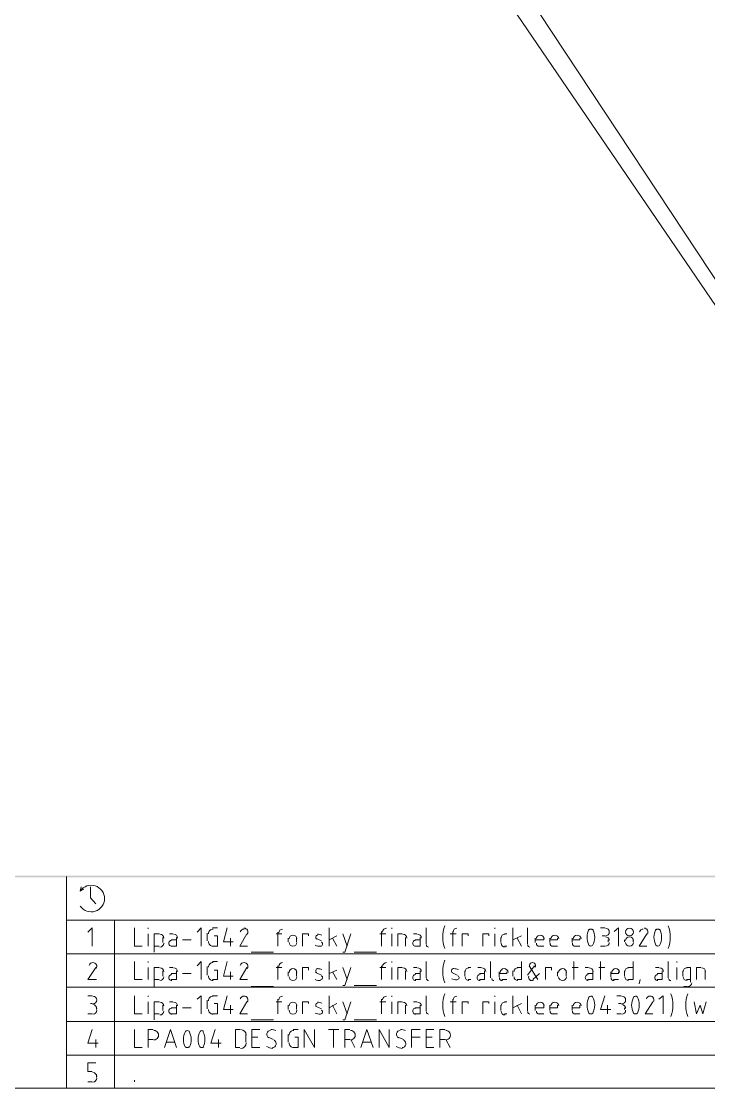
# Model space of a CAD drawing. Header units: millimetres. Extents: x 3.6 to 37.8, y 0.6 to 28.7.
# Drawn here: x 26.13 to 29.47, y 0.59 to 5.77 of the extents above; entities that cross this region are included whole.
import ezdxf

# ---------------------------------------------------------------- set-up
doc = ezdxf.new("R2010")
doc.units = ezdxf.units.MM
doc.layers.add('PDF_Batangas$Geomap$BOUNDARY-NODE', color=3, linetype='Continuous')
doc.layers.add('PDF_FRAME-TB', color=7, linetype='Continuous')

msp = doc.modelspace()

# ---------------------------------------------------------------- linework, layer by layer
at = {"layer": 'PDF_Batangas$Geomap$BOUNDARY-NODE', "lineweight": 0}
msp.add_lwpolyline([(16.5246, 24.3841), (26.7411, 28.4328), (28.6664, 23.1193), (30.571, 23.8694), (32.0671, 19.6145), (30.025, 18.7185), (30.2146, 17.9288), (34.6967, 7.5935), (33.2319, 6.1433), (34.0758, 3.3657), (30.9523, 2.3301), (27.237, 7.9457), (12.4385, 6.5808), (10.3402, 10.2649), (8.817, 10.1232)], dxfattribs=at)
at = {"layer": 'PDF_FRAME-TB', "lineweight": 0, "const_width": 0.00417}
msp.add_lwpolyline([(37.7493, 28.6849), (37.7493, 0.5964), (3.5639, 0.5964), (3.5639, 28.6849)], close=True, dxfattribs=at)
at = {"layer": 'PDF_FRAME-TB', "color": 254, "lineweight": 0, "true_color": 0xdcdcdc}
msp.add_lwpolyline([(30.9502, 2.2738), (34.1299, 3.3448), (33.2673, 6.137), (34.7425, 7.5748), (30.2667, 17.9267), (30.1209, 18.6643), (32.1421, 19.577), (30.596, 23.9528), (28.6914, 23.186), (26.7786, 28.5286), (16.2267, 24.5362), (18.823, 17.7391), (8.7336, 13.43), (7.3167, 12.6507), (8.7336, 9.9585), (10.2381, 10.1377), (12.2634, 6.4204), (27.1453, 7.8498)], close=True, dxfattribs=at)
at = {"layer": 'PDF_FRAME-TB', "lineweight": 9}
for points in [[(26.3535, 1.6237), (26.3535, 0.5943)], [(26.4244, 1.5737), (26.4202, 1.5528), (26.4369, 1.5612)], [(26.4702, 1.5737), (26.4702, 1.5195), (26.4952, 1.4903)], [(26.4785, 1.2861), (26.4785, 1.3736), (26.4577, 1.3528)], [(26.6827, 1.3736), (26.6827, 1.2861), (26.7202, 1.2861)], [(26.7494, 1.3695), (26.7494, 1.3736)], [(27.0078, 1.2861), (27.0078, 1.3736), (26.987, 1.3528)], [(27.037, 1.3111), (27.037, 1.3486)], [(27.062, 1.3736), (27.087, 1.3736)], [(27.1328, 1.3736), (27.1162, 1.307), (27.162, 1.307)], [(27.3787, 1.2861), (27.3787, 1.3528)], [(27.6287, 1.2861), (27.6287, 1.3736)], [(27.883, 1.2861), (27.883, 1.357)], [(27.933, 1.3695), (27.933, 1.3736)], [(28.0997, 1.2945), (28.0997, 1.3736)], [(28.2289, 1.2861), (28.2289, 1.357)], [(28.4331, 1.3695), (28.4331, 1.3736)], [(28.5206, 1.2861), (28.5206, 1.3736)], [(28.5914, 1.2945), (28.5914, 1.3736)], [(28.9457, 1.3736), (28.9665, 1.3736)], [(29.0332, 1.2861), (29.0332, 1.3736), (29.0123, 1.357)], [(26.7494, 1.2861), (26.7494, 1.3445)], [(26.7786, 1.257), (26.7786, 1.3445), (26.8036, 1.3445)], [(26.8203, 1.3278), (26.8203, 1.3028)], [(26.8536, 1.3445), (26.8703, 1.3445)], [(26.8869, 1.3278), (26.8869, 1.2861), (26.8619, 1.2861)], [(26.8619, 1.3153), (26.8869, 1.3153)], [(26.9161, 1.3153), (26.9578, 1.3153)], [(27.0703, 1.3361), (27.087, 1.3361), (27.087, 1.2861), (27.062, 1.2861)], [(27.1495, 1.3236), (27.1495, 1.2861)], [(27.2287, 1.3445), (27.1953, 1.2861), (27.2328, 1.2861)], [(27.3704, 1.3445), (27.3995, 1.3445)], [(27.4287, 1.307), (27.4287, 1.3236)], [(27.4704, 1.3236), (27.4704, 1.307)], [(27.4996, 1.2861), (27.4996, 1.3445), (27.5287, 1.3445), (27.5287, 1.3361)], [(27.5621, 1.3236), (27.5912, 1.3111)], [(27.6663, 1.3361), (27.6287, 1.3153)], [(27.6454, 1.3236), (27.6663, 1.2861)], [(27.6954, 1.257), (27.7038, 1.257), (27.7329, 1.3445)], [(27.6954, 1.3445), (27.7163, 1.2861)], [(27.8746, 1.3445), (27.9038, 1.3445)], [(27.933, 1.2861), (27.933, 1.3445)], [(27.9621, 1.2861), (27.9621, 1.3445), (27.983, 1.3445)], [(27.9996, 1.3278), (27.9996, 1.2861)], [(28.0372, 1.3445), (28.0538, 1.3445)], [(28.0705, 1.3278), (28.0705, 1.2861), (28.0455, 1.2861)], [(28.0455, 1.3153), (28.0705, 1.3153)], [(28.2164, 1.3445), (28.2455, 1.3445)], [(28.2747, 1.2861), (28.2747, 1.3445), (28.3039, 1.3445), (28.3039, 1.3361)], [(28.3747, 1.2861), (28.3747, 1.3445), (28.4039, 1.3445), (28.4039, 1.3361)], [(28.4331, 1.2861), (28.4331, 1.3445)], [(28.4622, 1.3028), (28.4622, 1.3278)], [(28.4789, 1.3445), (28.4914, 1.3445)], [(28.5622, 1.3361), (28.5206, 1.3153)], [(28.5414, 1.3236), (28.5622, 1.2861)], [(28.6289, 1.3028), (28.6289, 1.3236)], [(28.6706, 1.3236), (28.6706, 1.3153), (28.6289, 1.3153)], [(28.6998, 1.3028), (28.6998, 1.3236)], [(28.7373, 1.3236), (28.7373, 1.3153), (28.6998, 1.3153)], [(28.8081, 1.3028), (28.8081, 1.3236)], [(28.8456, 1.3236), (28.8456, 1.3153), (28.8081, 1.3153)], [(28.9665, 1.3361), (28.954, 1.3361)], [(28.9832, 1.3153), (28.9832, 1.307)], [(29.0623, 1.307), (29.0623, 1.3153)], [(29.104, 1.3153), (29.104, 1.307)], [(29.1707, 1.3445), (29.1332, 1.2861), (29.1707, 1.2861)], [(26.8036, 1.2861), (26.7786, 1.2861)], [(27.2495, 1.257), (27.3579, 1.257)], [(27.7496, 1.257), (27.858, 1.257)], [(28.4914, 1.2861), (28.4789, 1.2861)], [(28.6706, 1.2861), (28.6456, 1.2861)], [(28.7373, 1.2861), (28.7123, 1.2861)], [(28.8456, 1.2861), (28.8206, 1.2861)], [(28.9665, 1.2861), (28.9457, 1.2861)], [(26.6827, 1.2111), (26.6827, 1.1236), (26.7202, 1.1236)], [(26.7494, 1.2069), (26.7494, 1.2111)], [(27.0078, 1.1236), (27.0078, 1.2111), (26.987, 1.1903)], [(27.062, 1.2111), (27.087, 1.2111)], [(27.1328, 1.2111), (27.1162, 1.1403), (27.162, 1.1403)], [(27.6287, 1.1236), (27.6287, 1.2111)], [(27.933, 1.2069), (27.933, 1.2111)], [(28.0997, 1.1319), (28.0997, 1.2111)], [(28.4122, 1.1319), (28.4122, 1.2111)], [(28.5622, 1.2111), (28.5622, 1.1236), (28.5414, 1.1236)], [(28.8165, 1.1236), (28.8165, 1.2111)], [(28.9457, 1.1236), (28.9457, 1.2111)], [(29.104, 1.2111), (29.104, 1.1236), (29.079, 1.1236)], [(29.2749, 1.1319), (29.2749, 1.2111)], [(29.3166, 1.2069), (29.3166, 1.2111)], [(26.4952, 1.1819), (26.4577, 1.1236), (26.4994, 1.1236)], [(26.7494, 1.1236), (26.7494, 1.1819)], [(26.7786, 1.0903), (26.7786, 1.1819), (26.8036, 1.1819)], [(26.8203, 1.1653), (26.8203, 1.1403)], [(26.8536, 1.1819), (26.8703, 1.1819)], [(26.8869, 1.1653), (26.8869, 1.1236), (26.8619, 1.1236)], [(26.8619, 1.1528), (26.8869, 1.1528)], [(26.9161, 1.1528), (26.9578, 1.1528)], [(27.037, 1.1444), (27.037, 1.1861)], [(27.0703, 1.1694), (27.087, 1.1694), (27.087, 1.1236), (27.062, 1.1236)], [(27.1495, 1.1611), (27.1495, 1.1236)], [(27.2287, 1.1819), (27.1953, 1.1236), (27.2328, 1.1236)], [(27.3704, 1.1819), (27.3995, 1.1819)], [(27.3787, 1.1236), (27.3787, 1.1903)], [(27.4287, 1.1403), (27.4287, 1.1611)], [(27.4704, 1.1611), (27.4704, 1.1403)], [(27.4996, 1.1236), (27.4996, 1.1819), (27.5287, 1.1819), (27.5287, 1.1694)], [(27.5621, 1.1569), (27.5912, 1.1444)], [(27.6663, 1.1694), (27.6287, 1.1528)], [(27.6454, 1.1611), (27.6663, 1.1236)], [(27.6954, 1.0944), (27.7038, 1.0944), (27.7329, 1.1819)], [(27.6954, 1.1819), (27.7163, 1.1236)], [(27.8746, 1.1819), (27.9038, 1.1819)], [(27.883, 1.1236), (27.883, 1.1903)], [(27.933, 1.1236), (27.933, 1.1819)], [(27.9621, 1.1236), (27.9621, 1.1819), (27.983, 1.1819)], [(27.9996, 1.1653), (27.9996, 1.1236)], [(28.0372, 1.1819), (28.0538, 1.1819)], [(28.0705, 1.1653), (28.0705, 1.1236), (28.0455, 1.1236)], [(28.0455, 1.1528), (28.0705, 1.1528)], [(28.2247, 1.1569), (28.2497, 1.1444)], [(28.2872, 1.1403), (28.2872, 1.1653)], [(28.3039, 1.1819), (28.3164, 1.1819)], [(28.3497, 1.1819), (28.3664, 1.1819)], [(28.3831, 1.1653), (28.3831, 1.1236), (28.358, 1.1236)], [(28.358, 1.1528), (28.3831, 1.1528)], [(28.4539, 1.1361), (28.4539, 1.1611)], [(28.4914, 1.1611), (28.4914, 1.1528), (28.4539, 1.1528)], [(28.5206, 1.1403), (28.5206, 1.1653)], [(28.5414, 1.1819), (28.5622, 1.1819)], [(28.5914, 1.1444), (28.6248, 1.1903)], [(28.5998, 1.1903), (28.6414, 1.1236)], [(28.6498, 1.1528), (28.6164, 1.1236)], [(28.6789, 1.1236), (28.6789, 1.1819), (28.7081, 1.1819), (28.7081, 1.1694)], [(28.7373, 1.1403), (28.7373, 1.1611)], [(28.779, 1.1611), (28.779, 1.1403)], [(28.8081, 1.1819), (28.8373, 1.1819)], [(28.8706, 1.1819), (28.8873, 1.1819)], [(28.9081, 1.1653), (28.9081, 1.1236), (28.8831, 1.1236)], [(28.8831, 1.1528), (28.9081, 1.1528)], [(28.9373, 1.1819), (28.9665, 1.1819)], [(28.9957, 1.1361), (28.9957, 1.1611)], [(29.0332, 1.1611), (29.0332, 1.1528), (28.9957, 1.1528)], [(29.0623, 1.1403), (29.0623, 1.1653)], [(29.079, 1.1819), (29.104, 1.1819)], [(29.2124, 1.1819), (29.229, 1.1819)], [(29.2457, 1.1653), (29.2457, 1.1236), (29.2207, 1.1236)], [(29.2207, 1.1528), (29.2457, 1.1528)], [(29.3166, 1.1236), (29.3166, 1.1819)], [(29.3457, 1.1653), (29.3457, 1.1403)], [(29.3832, 1.1111), (29.3832, 1.1819), (29.3624, 1.1819)], [(29.4124, 1.1236), (29.4124, 1.1819), (29.4332, 1.1819)], [(29.4541, 1.1653), (29.4541, 1.1236)], [(26.6827, 1.1236), (26.6827, 1.1278)], [(26.8036, 1.1236), (26.7786, 1.1236)], [(27.2495, 1.0903), (27.3579, 1.0903)], [(27.7496, 1.0944), (27.858, 1.0944)], [(28.3164, 1.1236), (28.3039, 1.1236)], [(28.4914, 1.1236), (28.4664, 1.1236)], [(29.0332, 1.1236), (29.0082, 1.1236)], [(29.1332, 1.1028), (29.1374, 1.1236)], [(29.3499, 1.0903), (29.3666, 1.0903)], [(29.3624, 1.1236), (29.3832, 1.1236)], [(26.4577, 1.0444), (26.4785, 1.0444)], [(26.6827, 1.0444), (26.6827, 0.9569), (26.7202, 0.9569)], [(26.7494, 1.0402), (26.7494, 1.0444)], [(27.0078, 0.9569), (27.0078, 1.0444), (26.987, 1.0277)], [(27.062, 1.0444), (27.087, 1.0444)], [(27.1328, 1.0444), (27.1162, 0.9777), (27.162, 0.9777)], [(27.6287, 0.9569), (27.6287, 1.0444)], [(27.933, 1.0402), (27.933, 1.0444)], [(28.0997, 0.9694), (28.0997, 1.0444)], [(28.4331, 1.0402), (28.4331, 1.0444)], [(28.5206, 0.9569), (28.5206, 1.0444)], [(28.5914, 0.9694), (28.5914, 1.0444)], [(28.9665, 1.0444), (28.9457, 0.9777), (28.9957, 0.9777)], [(29.0248, 1.0444), (29.0457, 1.0444)], [(29.2499, 0.9569), (29.2499, 1.0444), (29.229, 1.0277)], [(26.4785, 1.0069), (26.4702, 1.0069)], [(26.4994, 0.9861), (26.4994, 0.9777)], [(26.7494, 0.9569), (26.7494, 1.0152)], [(26.7786, 0.9277), (26.7786, 1.0152), (26.8036, 1.0152)], [(26.8203, 0.9986), (26.8203, 0.9736)], [(26.8536, 1.0152), (26.8703, 1.0152)], [(26.8869, 0.9986), (26.8869, 0.9569), (26.8619, 0.9569)], [(26.8619, 0.9861), (26.8869, 0.9861)], [(26.9161, 0.9861), (26.9578, 0.9861)], [(27.037, 0.9819), (27.037, 1.0236)], [(27.0703, 1.0069), (27.087, 1.0069), (27.087, 0.9569), (27.062, 0.9569)], [(27.1495, 0.9986), (27.1495, 0.9569)], [(27.2287, 1.0152), (27.1953, 0.9569), (27.2328, 0.9569)], [(27.3704, 1.0152), (27.3995, 1.0152)], [(27.3787, 0.9569), (27.3787, 1.0277)], [(27.4287, 0.9777), (27.4287, 0.9986)], [(27.4704, 0.9986), (27.4704, 0.9777)], [(27.4996, 0.9569), (27.4996, 1.0152), (27.5287, 1.0152), (27.5287, 1.0069)], [(27.5621, 0.9944), (27.5912, 0.9819)], [(27.6663, 1.0069), (27.6287, 0.9861)], [(27.6454, 0.9986), (27.6663, 0.9569)], [(27.6954, 0.9277), (27.7038, 0.9277), (27.7329, 1.0152)], [(27.6954, 1.0152), (27.7163, 0.9569)], [(27.8746, 1.0152), (27.9038, 1.0152)], [(27.883, 0.9569), (27.883, 1.0277)], [(27.933, 0.9569), (27.933, 1.0152)], [(27.9621, 0.9569), (27.9621, 1.0152), (27.983, 1.0152)], [(27.9996, 0.9986), (27.9996, 0.9569)], [(28.0372, 1.0152), (28.0538, 1.0152)], [(28.0705, 0.9986), (28.0705, 0.9569), (28.0455, 0.9569)], [(28.0455, 0.9861), (28.0705, 0.9861)], [(28.2164, 1.0152), (28.2455, 1.0152)], [(28.2289, 0.9569), (28.2289, 1.0277)], [(28.2747, 0.9569), (28.2747, 1.0152), (28.3039, 1.0152), (28.3039, 1.0069)], [(28.3747, 0.9569), (28.3747, 1.0152), (28.4039, 1.0152), (28.4039, 1.0069)], [(28.4331, 0.9569), (28.4331, 1.0152)], [(28.4622, 0.9736), (28.4622, 0.9986)], [(28.4789, 1.0152), (28.4914, 1.0152)], [(28.5622, 1.0069), (28.5206, 0.9861)], [(28.5414, 0.9986), (28.5622, 0.9569)], [(28.6289, 0.9736), (28.6289, 0.9986)], [(28.6706, 0.9986), (28.6706, 0.9861), (28.6289, 0.9861)], [(28.6998, 0.9736), (28.6998, 0.9986)], [(28.7373, 0.9986), (28.7373, 0.9861), (28.6998, 0.9861)], [(28.8081, 0.9736), (28.8081, 0.9986)], [(28.8456, 0.9986), (28.8456, 0.9861), (28.8081, 0.9861)], [(28.979, 0.9986), (28.979, 0.9569)], [(29.0457, 1.0069), (29.0332, 1.0069)], [(29.0623, 0.9861), (29.0623, 0.9777)], [(29.1999, 1.0152), (29.1624, 0.9569), (29.1999, 0.9569)], [(29.3999, 1.0152), (29.4124, 0.9569), (29.4291, 0.9986), (29.4416, 0.9569), (29.4582, 1.0152)], [(26.4785, 0.9569), (26.4577, 0.9569)], [(26.6827, 0.9569), (26.6827, 0.9611)], [(26.8036, 0.9569), (26.7786, 0.9569)], [(28.4914, 0.9569), (28.4789, 0.9569)], [(28.6706, 0.9569), (28.6456, 0.9569)], [(28.7373, 0.9569), (28.7123, 0.9569)], [(28.8456, 0.9569), (28.8206, 0.9569)], [(29.0457, 0.9569), (29.0248, 0.9569)], [(26.4785, 0.8819), (26.4577, 0.8152), (26.5077, 0.8152)], [(26.6827, 0.8819), (26.6827, 0.7944), (26.7202, 0.7944)], [(26.7494, 0.7944), (26.7494, 0.8819), (26.7744, 0.8819)], [(26.8286, 0.7944), (26.8578, 0.8819), (26.8869, 0.7944)], [(27.0745, 0.8819), (27.0536, 0.8152), (27.1036, 0.8152)], [(27.1953, 0.8819), (27.1745, 0.8819), (27.1745, 0.7944), (27.1953, 0.7944)], [(27.2495, 0.9277), (27.3579, 0.9277)], [(27.2912, 0.7944), (27.2537, 0.7944), (27.2537, 0.8819), (27.2912, 0.8819)], [(27.3995, 0.7944), (27.3995, 0.8819)], [(27.4537, 0.8819), (27.4787, 0.8819)], [(27.5079, 0.7944), (27.5079, 0.8819), (27.5579, 0.7944), (27.5579, 0.8819)], [(27.6246, 0.8819), (27.6746, 0.8819)], [(27.6496, 0.7944), (27.6496, 0.8819)], [(27.7038, 0.7944), (27.7038, 0.8819), (27.7288, 0.8819)], [(27.7496, 0.9277), (27.858, 0.9277)], [(27.7829, 0.7944), (27.8121, 0.8819), (27.8413, 0.7944)], [(27.8705, 0.7944), (27.8705, 0.8819), (27.9205, 0.7944), (27.9205, 0.8819)], [(28.0288, 0.7944), (28.0288, 0.8819), (28.0705, 0.8819)], [(28.1372, 0.7944), (28.0997, 0.7944), (28.0997, 0.8819), (28.1372, 0.8819)], [(28.1663, 0.7944), (28.1663, 0.8819), (28.1913, 0.8819)], [(26.4952, 0.8319), (26.4952, 0.7944)], [(26.7744, 0.8319), (26.7494, 0.8319)], [(27.0911, 0.8319), (27.0911, 0.7944)], [(27.2245, 0.8194), (27.2245, 0.8569)], [(27.2828, 0.8444), (27.2537, 0.8444)], [(27.3329, 0.8444), (27.3579, 0.8319)], [(27.4287, 0.8194), (27.4287, 0.8569)], [(27.462, 0.8444), (27.4787, 0.8444), (27.4787, 0.7944), (27.4537, 0.7944)], [(27.7288, 0.8319), (27.7038, 0.8319)], [(27.7329, 0.8319), (27.7538, 0.7944)], [(27.9621, 0.8444), (27.9913, 0.8319)], [(28.0288, 0.8444), (28.0705, 0.8444)], [(28.1288, 0.8444), (28.0997, 0.8444)], [(28.1913, 0.8319), (28.1663, 0.8319)], [(28.1955, 0.8319), (28.2164, 0.7944)], [(26.6827, 0.7944), (26.6827, 0.7985)], [(26.8786, 0.8194), (26.8369, 0.8194)], [(27.8329, 0.8194), (27.7913, 0.8194)], [(26.4785, 0.6777), (26.4577, 0.6777), (26.4577, 0.7194), (26.4952, 0.7194)], [(26.4577, 0.6277), (26.4785, 0.6277)], [(26.4994, 0.6485), (26.4994, 0.6568)], [(26.6827, 0.6277), (26.6827, 0.636)]]:
    msp.add_lwpolyline(points, dxfattribs=at)
at = {"layer": 'PDF_FRAME-TB', "color": 8, "lineweight": 0, "true_color": 0x808080}
for points in [[(26.3535, 1.4111), (32.0546, 1.4111)], [(26.5869, 1.4111), (26.5869, 0.5943)], [(26.3535, 1.2486), (32.0546, 1.2486)], [(26.3535, 1.0861), (32.0546, 1.0861)], [(26.3535, 0.9194), (32.0546, 0.9194)], [(26.3535, 0.7569), (32.0546, 0.7569)]]:
    msp.add_lwpolyline(points, dxfattribs=at)
at = {"layer": 'PDF_FRAME-TB', "lineweight": 9}
for points in [[(28.8898, 1.3673, 0.251965), (28.8898, 1.2903, 0.503957), (28.9072, 1.2892, 0.251965), (28.9079, 1.3673)], [(29.2149, 1.3673, 0.251965), (29.2149, 1.2903, 0.503957), (29.2323, 1.2892, 0.251965), (29.233, 1.3673)], [(27.5605, 1.29, 0.141729), (27.5861, 1.285, 0.787414), (27.5907, 1.3047)], [(26.4975, 1.1771, 0.590549), (26.4818, 1.2058, 0.338563), (26.4636, 1.1922)], [(27.231, 1.1771, 0.590549), (27.2153, 1.2058, 0.338563), (27.1971, 1.1922)], [(28.2559, 1.1717, 0.094476), (28.2338, 1.1766, 0.787413), (28.2268, 1.1572)], [(28.2232, 1.1275, 0.141729), (28.2488, 1.1225, 0.787414), (28.2534, 1.1422)], [(27.231, 1.0146, 0.590549), (27.2153, 1.0433, 0.338563), (27.1971, 1.0296)], [(29.2023, 1.0146, 0.590549), (29.1866, 1.0433, 0.338563), (29.1683, 1.0296)], [(27.5605, 0.9608, 0.141729), (27.5861, 0.9558, 0.787414), (27.5907, 0.9755)], [(26.9491, 0.7943, 0.251965), (26.9484, 0.8724, 0.503957), (26.931, 0.8713, 0.251965), (26.931, 0.7943)], [(27.0193, 0.8724, 0.503957), (27.0019, 0.8713, 0.251965), (27.0019, 0.7943)]]:
    msp.add_lwpolyline(points, format="xyb", dxfattribs=at)
for points in [[(28.9079, 0.961, 0.251965), (28.9072, 1.0391, 0.503957), (28.8898, 1.038, 0.251965), (28.8898, 0.961, 0.503957)], [(29.1246, 0.961, 0.251965), (29.1239, 1.0391, 0.503957), (29.1065, 1.038, 0.251965), (29.1065, 0.961, 0.503957)]]:
    msp.add_lwpolyline(points, format="xyb", close=True, dxfattribs=at)
msp.add_circle((29.0864, 1.3538), 0.0188, dxfattribs=at)
for centre, radius, start, end in [((26.4733, 1.5163), 0.0646, 215.0025, 144.9975), ((27.0651, 1.3454), 0.0229, 89.9999, 180.0001), ((27.2151, 1.3496), 0.0188, 89.4617, 164.2785), ((27.2151, 1.3538), 0.0188, 328.0079, 90.2637), ((27.4027, 1.3496), 0.0188, 90, 180), ((27.9069, 1.3538), 0.0188, 90, 180), ((28.3362, 1.3288), 0.1563, 159.4721, 200.5279), ((28.2487, 1.3538), 0.0188, 90, 180), ((28.8988, 1.3579), 0.0104, 36.5077, 143.4923), ((28.9697, 1.3538), 0.0188, 270, 90), ((29.1531, 1.3496), 0.0188, 89.4617, 164.2785), ((29.1572, 1.3538), 0.0188, 328.0079, 90.2637), ((29.2239, 1.3579), 0.0104, 36.5077, 143.4923), ((29.1281, 1.3288), 0.1563, 339.4721, 20.5279), ((26.8067, 1.3246), 0.0188, 0, 90), ((26.8067, 1.2996), 0.0188, 270, 360), ((26.865, 1.2996), 0.0146, 89.9999, 270.0001), ((26.8734, 1.3246), 0.0188, 0, 90), ((27.0651, 1.3079), 0.0229, 179.9999, 270.0001), ((27.4527, 1.3204), 0.0188, 0, 180), ((27.4527, 1.3038), 0.0188, 180, 360), ((27.5735, 1.3288), 0.0104, 87.0391, 239.9085), ((27.5694, 1.2829), 0.0604, 66.6759, 88.2641), ((27.9861, 1.3246), 0.0188, 0, 90), ((28.0486, 1.2996), 0.0146, 89.9999, 270.0001), ((28.057, 1.3246), 0.0188, 0, 90), ((28.4821, 1.3246), 0.0188, 90, 180), ((28.4821, 1.2996), 0.0188, 180, 270), ((28.6529, 1.3204), 0.0188, 0, 180), ((28.6488, 1.2996), 0.0146, 179.9999, 270.0001), ((28.7155, 1.2996), 0.0146, 179.9999, 270.0001), ((28.7238, 1.3204), 0.0188, 0, 180), ((28.8238, 1.2996), 0.0146, 179.9999, 270.0001), ((28.8322, 1.3204), 0.0188, 0, 180), ((28.9697, 1.3121), 0.0188, 0, 90), ((28.9697, 1.3038), 0.0188, 270, 360), ((29.0864, 1.3121), 0.0188, 0, 180), ((29.0864, 1.3038), 0.0188, 180, 360), ((28.1112, 1.2913), 0.0104, 180.0001, 269.9999), ((28.6029, 1.2913), 0.0104, 180.0001, 269.9999), ((27.0651, 1.1829), 0.0229, 89.9999, 180.0001), ((27.4027, 1.1871), 0.0188, 90, 180), ((27.9069, 1.1871), 0.0188, 90, 180), ((28.3362, 1.1621), 0.1563, 159.4721, 200.5279), ((28.6154, 1.1912), 0.0146, 327.0025, 212.9975), ((26.8067, 1.1621), 0.0188, 0, 90), ((26.865, 1.1329), 0.0146, 89.9999, 270.0001), ((26.8734, 1.1621), 0.0188, 0, 90), ((27.0651, 1.1412), 0.0229, 179.9999, 270.0001), ((27.4527, 1.1579), 0.0188, 0, 180), ((27.5735, 1.1662), 0.0104, 87.0391, 239.9085), ((27.5694, 1.1162), 0.0604, 66.6759, 88.2641), ((27.586, 1.1329), 0.0104, 270.5272, 63.3967), ((27.9861, 1.1621), 0.0188, 0, 90), ((28.0486, 1.1329), 0.0146, 89.9999, 270.0001), ((28.057, 1.1621), 0.0188, 0, 90), ((28.307, 1.1621), 0.0188, 90, 180), ((28.3612, 1.1329), 0.0146, 89.9999, 270.0001), ((28.3695, 1.1621), 0.0188, 0, 90), ((28.4779, 1.1579), 0.0188, 0, 180), ((28.5446, 1.1621), 0.0188, 90, 180), ((28.6113, 1.1329), 0.0146, 151.9629, 307.0458), ((28.7613, 1.1579), 0.0188, 0, 180), ((28.8863, 1.1329), 0.0146, 89.9999, 270.0001), ((28.8905, 1.1621), 0.0188, 0, 90), ((29.0197, 1.1579), 0.0188, 0, 180), ((29.0822, 1.1621), 0.0188, 90, 180), ((29.2239, 1.1329), 0.0146, 89.9999, 270.0001), ((29.2322, 1.1621), 0.0188, 0, 90), ((29.3656, 1.1621), 0.0188, 90, 180), ((29.4365, 1.1621), 0.0188, 0, 90), ((26.8067, 1.1371), 0.0188, 270, 360), ((27.4527, 1.1371), 0.0188, 180, 360), ((27.5819, 1.1662), 0.0479, 243.5614, 275.8284), ((28.1112, 1.1287), 0.0104, 180.0001, 269.9999), ((28.307, 1.1371), 0.0188, 180, 270), ((28.4279, 1.1287), 0.0104, 180.0001, 269.9999), ((28.4696, 1.1329), 0.0146, 179.9999, 270.0001), ((28.5446, 1.1371), 0.0188, 180, 270), ((28.7613, 1.1371), 0.0188, 180, 360), ((29.0114, 1.1329), 0.0146, 179.9999, 270.0001), ((29.0822, 1.1371), 0.0188, 180, 270), ((29.2864, 1.1287), 0.0104, 180.0001, 269.9999), ((29.3656, 1.1371), 0.0188, 180, 270), ((29.3698, 1.1079), 0.0188, 270, 360), ((26.4816, 1.0245), 0.0188, 270, 90), ((27.0651, 1.0204), 0.0229, 89.9999, 180.0001), ((27.4027, 1.0245), 0.0188, 90, 180), ((27.9069, 1.0245), 0.0188, 90, 180), ((28.3362, 0.9995), 0.1563, 159.4721, 200.5279), ((28.2487, 1.0245), 0.0188, 90, 180), ((29.0489, 1.0245), 0.0188, 270, 90), ((29.1406, 0.9995), 0.1563, 339.4721, 20.5279), ((29.5156, 0.9995), 0.1563, 159.4721, 200.5279), ((26.4816, 0.9829), 0.0188, 0, 90), ((26.8067, 0.9954), 0.0188, 0, 90), ((26.865, 0.9704), 0.0146, 89.9999, 270.0001), ((26.8734, 0.9954), 0.0188, 0, 90), ((27.4527, 0.9954), 0.0188, 0, 180), ((27.5735, 0.9995), 0.0104, 87.0391, 239.9085), ((27.5694, 0.9537), 0.0604, 66.6759, 88.2641), ((27.9861, 0.9954), 0.0188, 0, 90), ((28.0486, 0.9704), 0.0146, 89.9999, 270.0001), ((28.057, 0.9954), 0.0188, 0, 90), ((28.4821, 0.9954), 0.0188, 90, 180), ((28.6529, 0.9954), 0.0188, 0, 180), ((28.7238, 0.9954), 0.0188, 0, 180), ((28.8322, 0.9954), 0.0188, 0, 180), ((29.0489, 0.9829), 0.0188, 0, 90), ((26.4816, 0.9745), 0.0188, 270, 360), ((26.8067, 0.9704), 0.0188, 270, 360), ((27.0651, 0.9787), 0.0229, 179.9999, 270.0001), ((27.4527, 0.9745), 0.0188, 180, 360), ((28.1112, 0.9662), 0.0104, 180.0001, 269.9999), ((28.4821, 0.9704), 0.0188, 180, 270), ((28.6029, 0.9662), 0.0104, 180.0001, 269.9999), ((28.6488, 0.9704), 0.0146, 179.9999, 270.0001), ((28.7155, 0.9704), 0.0146, 179.9999, 270.0001), ((28.8238, 0.9704), 0.0146, 179.9999, 270.0001), ((29.0489, 0.9745), 0.0188, 270, 360), ((27.1985, 0.8537), 0.0271, 0, 90), ((27.3443, 0.812), 0.0688, 67.8955, 89.4837), ((27.9736, 0.812), 0.0688, 67.8955, 89.4837), ((26.7775, 0.8537), 0.0229, 269.9999, 90.0001), ((26.9442, 0.8328), 0.0813, 331.7157, 28.2843), ((27.3443, 0.8578), 0.0188, 90.2417, 243.111), ((27.3527, 0.812), 0.0188, 270.2417, 63.111), ((27.4568, 0.8537), 0.0229, 89.9999, 180.0001), ((27.7319, 0.8537), 0.0229, 269.9999, 90.0001), ((27.9736, 0.8578), 0.0188, 90.2417, 243.111), ((27.982, 0.812), 0.0188, 270.2417, 63.111), ((28.1945, 0.8537), 0.0229, 269.9999, 90.0001), ((26.9401, 0.8037), 0.0104, 216.5077, 323.4923), ((27.0109, 0.8037), 0.0104, 216.5077, 323.4923), ((27.1985, 0.8162), 0.0271, 270, 360), ((27.3568, 0.8453), 0.0563, 235.4316, 267.6984), ((27.4568, 0.8162), 0.0229, 179.9999, 270.0001), ((27.9861, 0.8453), 0.0563, 235.4316, 267.6984), ((26.4816, 0.6536), 0.0188, 0, 90), ((26.4816, 0.6453), 0.0188, 270, 360)]:
    msp.add_arc(centre, radius, start, end, dxfattribs=at)
at = {"layer": 'PDF_FRAME-TB', "transparency": 33554559}
for points in [[(37.7514, 1.6195), (37.7514, 1.6279), (3.5618, 1.6195)], [(37.7514, 1.6279), (3.5618, 1.6195), (3.5618, 1.6279)]]:
    msp.add_solid(points, dxfattribs=at)

doc.saveas('drawing.dxf')
